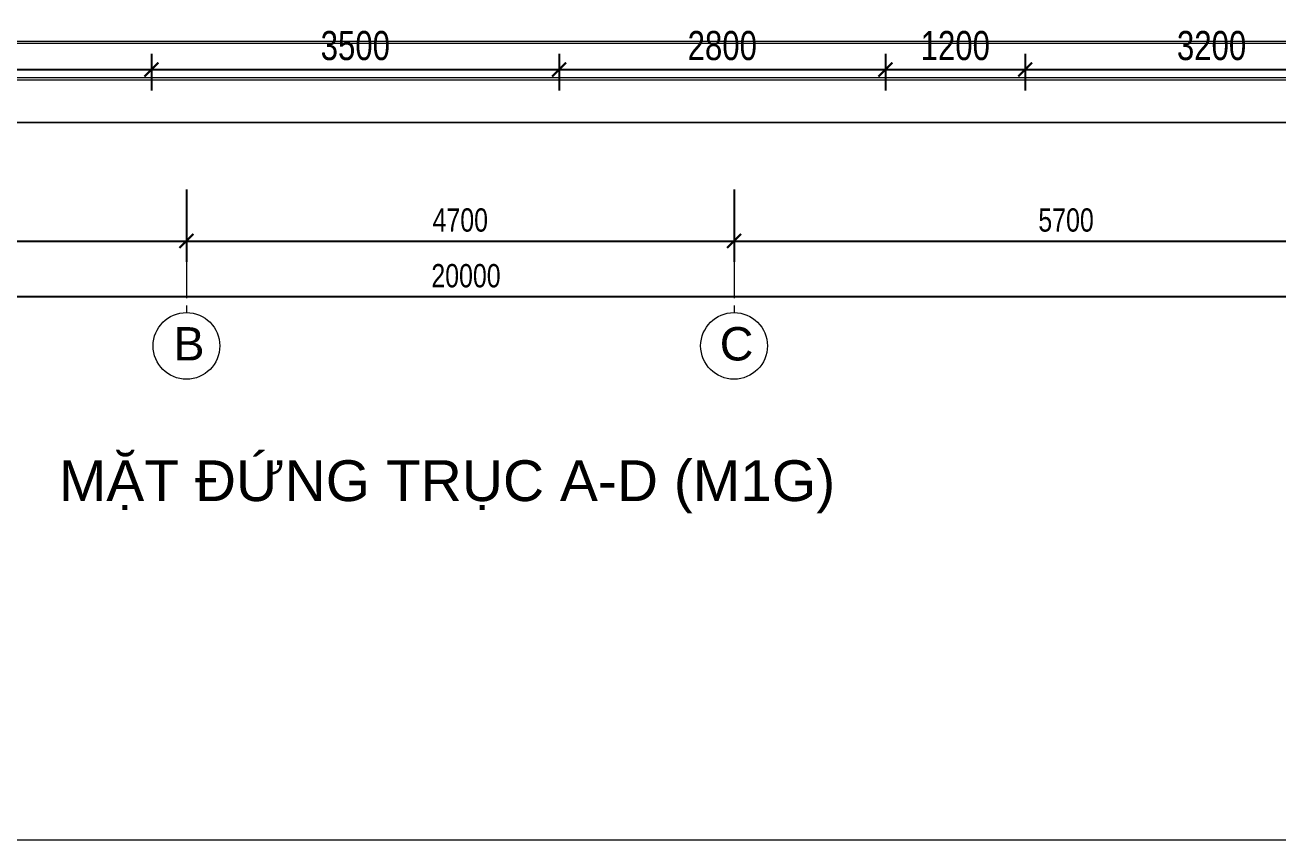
# Model space of a CAD drawing. Header units: millimetres. Extents: x -78046 to 260989, y -99288 to 158505.
# Drawn here: x 241278 to 252033, y 130290 to 137283 of the extents above; entities that cross this region are included whole.
import ezdxf
from ezdxf.enums import TextEntityAlignment as Align

# ---------------------------------------------------------------- set-up
doc = ezdxf.new("R2010")
doc.units = ezdxf.units.MM
doc.header["$LTSCALE"] = 100
doc.header["$PDMODE"] = 98
doc.linetypes.add('CENTER', pattern=[50.8, 31.75, -6.35, 6.35, -6.35])
doc.layers.get('Defpoints').update_dxf_attribs({"lineweight": 13})
for name, color, linetype, lineweight in [('-CENTER', 143, 'CENTER', 13), ('-DIM', 9, 'Continuous', 13), ('-HATCH', 8, 'Continuous', 5), ('-KH', 143, 'Continuous', 13), ('-LINE1', 7, 'Continuous', 18), ('-LINE2', 252, 'Continuous', 9), ('-TEXT', 7, 'Continuous', 15)]:
    doc.layers.add(name, color=color, linetype=linetype, lineweight=lineweight)
doc.styles.add('1', font='arial.ttf')
doc.styles.add('AVANH', font='VHAVAN_2.TTF', dxfattribs={"width": 0.8})
doc.styles.get("Standard").update_dxf_attribs({"font": 'arial.ttf'})
doc.dimstyles.new('C_100A3', dxfattribs={"dimscale": 100, "dimtxt": 2.5, "dimasz": 1.2, "dimexe": 1.8, "dimexo": 0, "dimgap": 0.75, "dimtad": 1, "dimdec": 0, "dimzin": 0, "dimdsep": 46, "dimtxsty": 'AVANH', "dimblk": 'ARCHTICK', "dimcen": 0, "dimdle": 1.8, "dimclrd": 256, "dimclre": 256, "dimclrt": 7, "dimadec": 0, "dimazin": 0, "dimtfac": 0.0001, "dimtdec": 0, "dimtix": 1, "dimtmove": 2, "dimatfit": 3, "dimldrblk": 'ARCHTICK', "dimfxl": 1.8, "dimtolj": 1, "dimtzin": 0, "dimarcsym": 0})

# ---------------------------------------------------------------- blocks, each defined once
blk = doc.blocks.new('_ARCHTICK')
at = {"const_width": 0.15}
blk.add_lwpolyline([(-0.5, -0.5), (0.5, 0.5)], dxfattribs=at)
blk = doc.blocks.new('*D317')
at = {"layer": 'Defpoints', "lineweight": -2, "transparency": 16777216}
for p, q in [((238063, 137037), (238063, 136722)), ((242363, 137037), (242363, 136722)), ((237883, 136902), (242543, 136902))]:
    blk.add_line(p, q, dxfattribs=at)
at = {"layer": 'Defpoints', "color": 0, "transparency": 16777216}
for p in [(238063, 137037), (242363, 137037), (242363, 136902)]:
    blk.add_point(p, dxfattribs=at)
at = {"layer": 'Defpoints', "lineweight": -2, "transparency": 16777216, "xscale": 120, "yscale": 120, "zscale": 120, "rotation": 180}
blk.add_blockref('_ARCHTICK', (238063, 136902), dxfattribs=at)
at = {"layer": 'Defpoints', "lineweight": -2, "transparency": 16777216, "xscale": 120, "yscale": 120, "zscale": 120}
blk.add_blockref('_ARCHTICK', (242363, 136902), dxfattribs=at)
at = {"layer": 'Defpoints', "color": 7, "transparency": 16777216, "insert": (240213, 137106), "char_height": 250, "attachment_point": 5, "style": 'AVANH'}
blk.add_mtext('\\A1;4300', dxfattribs=at)
blk = doc.blocks.new('*D318')
at = {"layer": 'Defpoints', "lineweight": -2, "transparency": 16777216}
for p, q in [((242363, 137037), (242363, 136722)), ((245862, 137037), (245862, 136722)), ((242183, 136902), (246042, 136902))]:
    blk.add_line(p, q, dxfattribs=at)
at = {"layer": 'Defpoints', "color": 0, "transparency": 16777216}
for p in [(242363, 137037), (245862, 137037), (245862, 136902)]:
    blk.add_point(p, dxfattribs=at)
at = {"layer": 'Defpoints', "lineweight": -2, "transparency": 16777216, "xscale": 120, "yscale": 120, "zscale": 120, "rotation": 180}
blk.add_blockref('_ARCHTICK', (242363, 136902), dxfattribs=at)
at = {"layer": 'Defpoints', "lineweight": -2, "transparency": 16777216, "xscale": 120, "yscale": 120, "zscale": 120}
blk.add_blockref('_ARCHTICK', (245862, 136902), dxfattribs=at)
at = {"layer": 'Defpoints', "color": 7, "transparency": 16777216, "insert": (244113, 137106), "char_height": 250, "attachment_point": 5, "style": 'AVANH'}
blk.add_mtext('\\A1;3500', dxfattribs=at)
blk = doc.blocks.new('*D319')
at = {"layer": 'Defpoints', "lineweight": -2, "transparency": 16777216}
for p, q in [((245862, 137037), (245862, 136722)), ((248663, 137037), (248663, 136722)), ((245682, 136902), (248843, 136902))]:
    blk.add_line(p, q, dxfattribs=at)
at = {"layer": 'Defpoints', "color": 0, "transparency": 16777216}
for p in [(245862, 137037), (248663, 137037), (248663, 136902)]:
    blk.add_point(p, dxfattribs=at)
at = {"layer": 'Defpoints', "lineweight": -2, "transparency": 16777216, "xscale": 120, "yscale": 120, "zscale": 120, "rotation": 180}
blk.add_blockref('_ARCHTICK', (245862, 136902), dxfattribs=at)
at = {"layer": 'Defpoints', "lineweight": -2, "transparency": 16777216, "xscale": 120, "yscale": 120, "zscale": 120}
blk.add_blockref('_ARCHTICK', (248663, 136902), dxfattribs=at)
at = {"layer": 'Defpoints', "color": 7, "transparency": 16777216, "insert": (247263, 137106), "char_height": 250, "attachment_point": 5, "style": 'AVANH'}
blk.add_mtext('\\A1;2800', dxfattribs=at)
blk = doc.blocks.new('*D320')
at = {"layer": 'Defpoints', "lineweight": -2, "transparency": 16777216}
for p, q in [((248663, 137037), (248663, 136722)), ((249863, 137037), (249863, 136722)), ((248483, 136902), (250043, 136902))]:
    blk.add_line(p, q, dxfattribs=at)
at = {"layer": 'Defpoints', "color": 0, "transparency": 16777216}
for p in [(248663, 137037), (249863, 137037), (249863, 136902)]:
    blk.add_point(p, dxfattribs=at)
at = {"layer": 'Defpoints', "lineweight": -2, "transparency": 16777216, "xscale": 120, "yscale": 120, "zscale": 120, "rotation": 180}
blk.add_blockref('_ARCHTICK', (248663, 136902), dxfattribs=at)
at = {"layer": 'Defpoints', "lineweight": -2, "transparency": 16777216, "xscale": 120, "yscale": 120, "zscale": 120}
blk.add_blockref('_ARCHTICK', (249863, 136902), dxfattribs=at)
at = {"layer": 'Defpoints', "color": 7, "transparency": 16777216, "insert": (249263, 137106), "char_height": 250, "attachment_point": 5, "style": 'AVANH'}
blk.add_mtext('\\A1;1200', dxfattribs=at)
blk = doc.blocks.new('*D321')
at = {"layer": 'Defpoints', "lineweight": -2, "transparency": 16777216}
for p, q in [((249863, 137037), (249863, 136722)), ((253063, 137037), (253063, 136722)), ((249683, 136902), (253243, 136902))]:
    blk.add_line(p, q, dxfattribs=at)
at = {"layer": 'Defpoints', "color": 0, "transparency": 16777216}
for p in [(249863, 137037), (253063, 137037), (253063, 136902)]:
    blk.add_point(p, dxfattribs=at)
at = {"layer": 'Defpoints', "lineweight": -2, "transparency": 16777216, "xscale": 120, "yscale": 120, "zscale": 120, "rotation": 180}
blk.add_blockref('_ARCHTICK', (249863, 136902), dxfattribs=at)
at = {"layer": 'Defpoints', "lineweight": -2, "transparency": 16777216, "xscale": 120, "yscale": 120, "zscale": 120}
blk.add_blockref('_ARCHTICK', (253063, 136902), dxfattribs=at)
at = {"layer": 'Defpoints', "color": 7, "transparency": 16777216, "insert": (251463, 137106), "char_height": 250, "attachment_point": 5, "style": 'AVANH'}
blk.add_mtext('\\A1;3200', dxfattribs=at)
blk = doc.blocks.new('*D381')
at = {"layer": '-DIM', "lineweight": -2, "transparency": 16777216}
for p, q in [((235063, 135871), (235063, 134772)), ((255063, 135871), (255063, 134772)), ((255243, 134952), (234883, 134952))]:
    blk.add_line(p, q, dxfattribs=at)
at = {"layer": 'Defpoints', "color": 0, "transparency": 16777216}
for p in [(235063, 135871), (255063, 135871), (235063, 134952)]:
    blk.add_point(p, dxfattribs=at)
at = {"layer": '-DIM', "lineweight": -2, "transparency": 16777216, "xscale": 120, "yscale": 120, "zscale": 120, "rotation": 180}
blk.add_blockref('_ARCHTICK', (235063, 134952), dxfattribs=at)
at = {"layer": '-DIM', "lineweight": -2, "transparency": 16777216, "xscale": 120, "yscale": 120, "zscale": 120}
blk.add_blockref('_ARCHTICK', (255063, 134952), dxfattribs=at)
at = {"layer": '-DIM', "color": 7, "transparency": 16777216, "insert": (245063, 135131), "char_height": 200, "attachment_point": 5, "style": 'AVANH'}
blk.add_mtext('\\A1;20000', dxfattribs=at)
blk = doc.blocks.new('*D383')
at = {"layer": '-DIM', "lineweight": -2, "transparency": 16777216}
for p, q in [((238063, 135871), (238063, 135250)), ((242663, 135871), (242663, 135250)), ((237883, 135430), (242843, 135430))]:
    blk.add_line(p, q, dxfattribs=at)
at = {"layer": 'Defpoints', "color": 0, "transparency": 16777216}
for p in [(238063, 135871), (242663, 135871), (242663, 135430)]:
    blk.add_point(p, dxfattribs=at)
at = {"layer": '-DIM', "lineweight": -2, "transparency": 16777216, "xscale": 120, "yscale": 120, "zscale": 120, "rotation": 180}
blk.add_blockref('_ARCHTICK', (238063, 135430), dxfattribs=at)
at = {"layer": '-DIM', "lineweight": -2, "transparency": 16777216, "xscale": 120, "yscale": 120, "zscale": 120}
blk.add_blockref('_ARCHTICK', (242663, 135430), dxfattribs=at)
at = {"layer": '-DIM', "color": 7, "transparency": 16777216, "insert": (240363, 135609), "char_height": 200, "attachment_point": 5, "style": 'AVANH'}
blk.add_mtext('\\A1;4600', dxfattribs=at)
blk = doc.blocks.new('*D384')
at = {"layer": '-DIM', "lineweight": -2, "transparency": 16777216}
for p, q in [((242663, 135871), (242663, 135250)), ((247364, 135871), (247364, 135250)), ((242483, 135430), (247544, 135430))]:
    blk.add_line(p, q, dxfattribs=at)
at = {"layer": 'Defpoints', "color": 0, "transparency": 16777216}
for p in [(242663, 135871), (247364, 135871), (247364, 135430)]:
    blk.add_point(p, dxfattribs=at)
at = {"layer": '-DIM', "lineweight": -2, "transparency": 16777216, "xscale": 120, "yscale": 120, "zscale": 120, "rotation": 180}
blk.add_blockref('_ARCHTICK', (242663, 135430), dxfattribs=at)
at = {"layer": '-DIM', "lineweight": -2, "transparency": 16777216, "xscale": 120, "yscale": 120, "zscale": 120}
blk.add_blockref('_ARCHTICK', (247364, 135430), dxfattribs=at)
at = {"layer": '-DIM', "color": 7, "transparency": 16777216, "insert": (245014, 135609), "char_height": 200, "attachment_point": 5, "style": 'AVANH'}
blk.add_mtext('\\A1;4700', dxfattribs=at)
blk = doc.blocks.new('*D385')
at = {"layer": '-DIM', "lineweight": -2, "transparency": 16777216}
for p, q in [((247364, 135871), (247364, 135250)), ((253064, 135871), (253064, 135250)), ((247184, 135430), (253244, 135430))]:
    blk.add_line(p, q, dxfattribs=at)
at = {"layer": 'Defpoints', "color": 0, "transparency": 16777216}
for p in [(247364, 135871), (253064, 135871), (253064, 135430)]:
    blk.add_point(p, dxfattribs=at)
at = {"layer": '-DIM', "lineweight": -2, "transparency": 16777216, "xscale": 120, "yscale": 120, "zscale": 120, "rotation": 180}
blk.add_blockref('_ARCHTICK', (247364, 135430), dxfattribs=at)
at = {"layer": '-DIM', "lineweight": -2, "transparency": 16777216, "xscale": 120, "yscale": 120, "zscale": 120}
blk.add_blockref('_ARCHTICK', (253064, 135430), dxfattribs=at)
at = {"layer": '-DIM', "color": 7, "transparency": 16777216, "insert": (250214, 135609), "char_height": 200, "attachment_point": 5, "style": 'AVANH'}
blk.add_mtext('\\A1;5700', dxfattribs=at)

msp = doc.modelspace()

# ---------------------------------------------------------------- linework, layer by layer
at = {"layer": '-CENTER', "ltscale": 0.1}
for p, q in [((242663.3, 135764.9), (242663.3, 134816.1)), ((247363.7, 135764.9), (247363.7, 134816.1))]:
    msp.add_line(p, q, dxfattribs=at)
at = {"layer": '-HATCH'}
for p, q in [((238063.2, 136834), (253063.2, 136834.6)), ((238063.2, 136814), (253063.2, 136814.6))]:
    msp.add_line(p, q, dxfattribs=at)
for points in [[(238063.2, 137144.3), (253063.2, 137144.3)], [(253063.2, 137124.3), (238063.2, 137124.3)]]:
    msp.add_lwpolyline(points, dxfattribs=at)
at = {"layer": '-KH'}
for centre in [(242663.3, 134529.8), (247363.7, 134529.8)]:
    msp.add_circle(centre, 286.3, dxfattribs=at)
at = {"layer": '-LINE1', "color": 0, "lineweight": 20}
msp.add_line((235007.8, 136446.8), (253063.2, 136446.6), dxfattribs=at)
at = {"layer": '-LINE1'}
msp.add_lwpolyline([(221089.3, 130289.9), (260989.3, 130289.9), (260989.3, 158504.9), (221089.3, 158504.9)], close=True, dxfattribs=at)
at = {"layer": '-LINE2', "color": 2}
msp.add_line((255936.4, 136446.8), (229741.3, 136446.8), dxfattribs=at)

# ---------------------------------------------------------------- texts
at = {"layer": '-TEXT', "color": 2, "style": '1'}
for s, p in [('B', (242685.2, 134547.9)), ('C', (247385.6, 134547.9))]:
    msp.add_text(s, height=286.3, dxfattribs=at).set_placement(p, align=Align.MIDDLE_CENTER)
at = {"layer": '-TEXT', "color": 4}
msp.add_text('MẶT ĐỨNG TRỤC A-D (M1G)', height=350, dxfattribs=at).set_placement((244900.1, 133198.1), align=Align.CENTER)

# ---------------------------------------------------------------- dimensions: what is measured, and where the dimension line sits
at = {"layer": '-DIM'}
for base, p1, p2, picture, middle in [((235063.3, 134952.2), (255063.2, 135870.9), (235063.3, 135870.9), '*D381', (245063.3, 135130.6)), ((242663.3, 135430.3), (238063.3, 135870.9), (242663.3, 135870.9), '*D383', (240363.3, 135608.7))]:
    dim = msp.add_linear_dim(base=base, p1=p1, p2=p2, angle=180, dimstyle='C_100A3', override={"dimtxt": 2}, dxfattribs=at)
    dim.commit()
    dim.dimension.update_dxf_attribs({"geometry": picture, "text_midpoint": middle})
for base, p1, p2, picture, middle in [((247363.7, 135430.3), (242663.3, 135870.9), (247363.7, 135870.9), '*D384', (245013.5, 135608.7)), ((253063.7, 135430.3), (247363.7, 135870.9), (253063.7, 135870.9), '*D385', (250213.7, 135608.7))]:
    dim = msp.add_linear_dim(base=base, p1=p1, p2=p2, dimstyle='C_100A3', override={"dimtxt": 2}, dxfattribs=at)
    dim.commit()
    dim.dimension.update_dxf_attribs({"geometry": picture, "text_midpoint": middle})
at = {"layer": 'Defpoints', "color": 2}
for base, p1, p2, picture, middle in [((242362.7143, 136901.7429), (238063.2, 137036.7537), (242362.7143, 137036.7537), '*D317', (240212.9571, 137106.039)), ((245862.5, 136901.7), (242362.7, 137036.8), (245862.5, 137036.8), '*D318', (244112.6, 137106)), ((248662.5, 136901.7), (245862.5, 137036.8), (248662.5, 137036.8), '*D319', (247262.5, 137106)), ((249862.9, 136901.7), (248662.5, 137036.8), (249862.9, 137036.8), '*D320', (249262.7, 137106)), ((253063.2, 136901.7), (249862.9, 137036.8), (253063.2, 137036.8), '*D321', (251463, 137106))]:
    dim = msp.add_linear_dim(base=base, p1=p1, p2=p2, dimstyle='C_100A3', dxfattribs=at)
    dim.commit()
    dim.dimension.update_dxf_attribs({"geometry": picture, "text_midpoint": middle})

doc.saveas('drawing.dxf')
